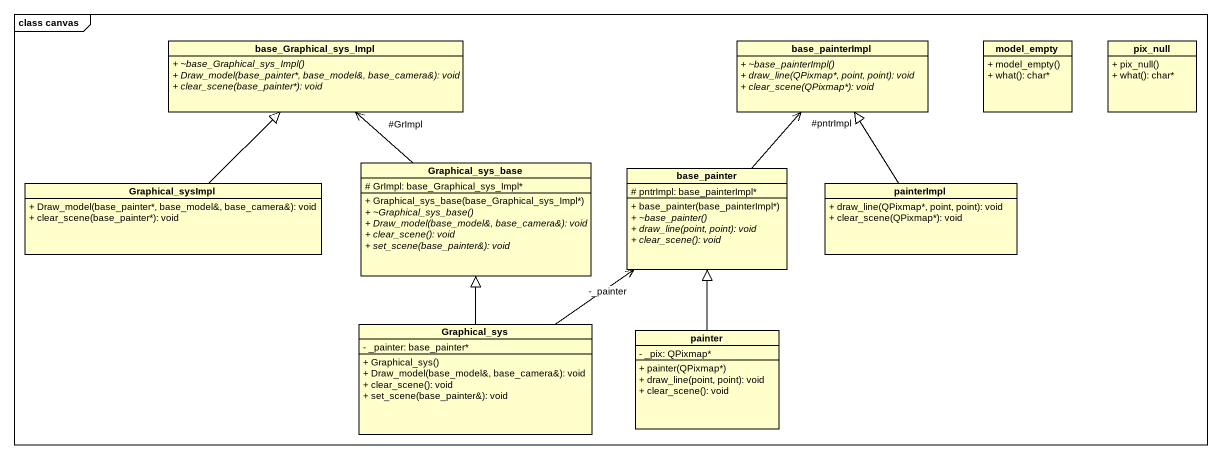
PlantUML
@startuml
mainframe class canvas
hide circle
hide empty members
skinparam classAttributeIconSize 0
class base_Graphical_sys_Impl {
  {abstract} + ~base_Graphical_sys_Impl()
  {abstract} + Draw_model(base_painter*, base_model&, base_camera&): void
  {abstract} + clear_scene(base_painter*): void
}
class base_painterImpl {
  {abstract} + ~base_painterImpl()
  {abstract} + draw_line(QPixmap*, point, point): void
  {abstract} + clear_scene(QPixmap*): void
}
class model_empty {
  + model_empty()
  + what(): char*
}
class pix_null {
  + pix_null()
  + what(): char*
}
class Graphical_sysImpl {
  + Draw_model(base_painter*, base_model&, base_camera&): void
  + clear_scene(base_painter*): void
}
class Graphical_sys_base {
  # GrImpl: base_Graphical_sys_Impl*
  + Graphical_sys_base(base_Graphical_sys_Impl*)
  {abstract} + ~Graphical_sys_base()
  {abstract} + Draw_model(base_model&, base_camera&): void
  {abstract} + clear_scene(): void
  {abstract} + set_scene(base_painter&): void
}
class base_painter {
  # pntrImpl: base_painterImpl*
  + base_painter(base_painterImpl*)
  {abstract} + ~base_painter()
  {abstract} + draw_line(point, point): void
  {abstract} + clear_scene(): void
}
class painterImpl {
  + draw_line(QPixmap*, point, point): void
  + clear_scene(QPixmap*): void
}
class Graphical_sys {
  - _painter: base_painter*
  + Graphical_sys()
  + Draw_model(base_model&, base_camera&): void
  + clear_scene(): void
  + set_scene(base_painter&): void
}
class painter {
  - _pix: QPixmap*
  + painter(QPixmap*)
  + draw_line(point, point): void
  + clear_scene(): void
}
Graphical_sysImpl -up-|> base_Graphical_sys_Impl
Graphical_sys_base -up-> "#GrImpl" base_Graphical_sys_Impl
base_painter -up-> "#pntrImpl" base_painterImpl
painterImpl -up-|> base_painterImpl
Graphical_sys -up-|> Graphical_sys_base
Graphical_sys -up-> "-_painter" base_painter
painter -up-|> base_painter
@enduml
